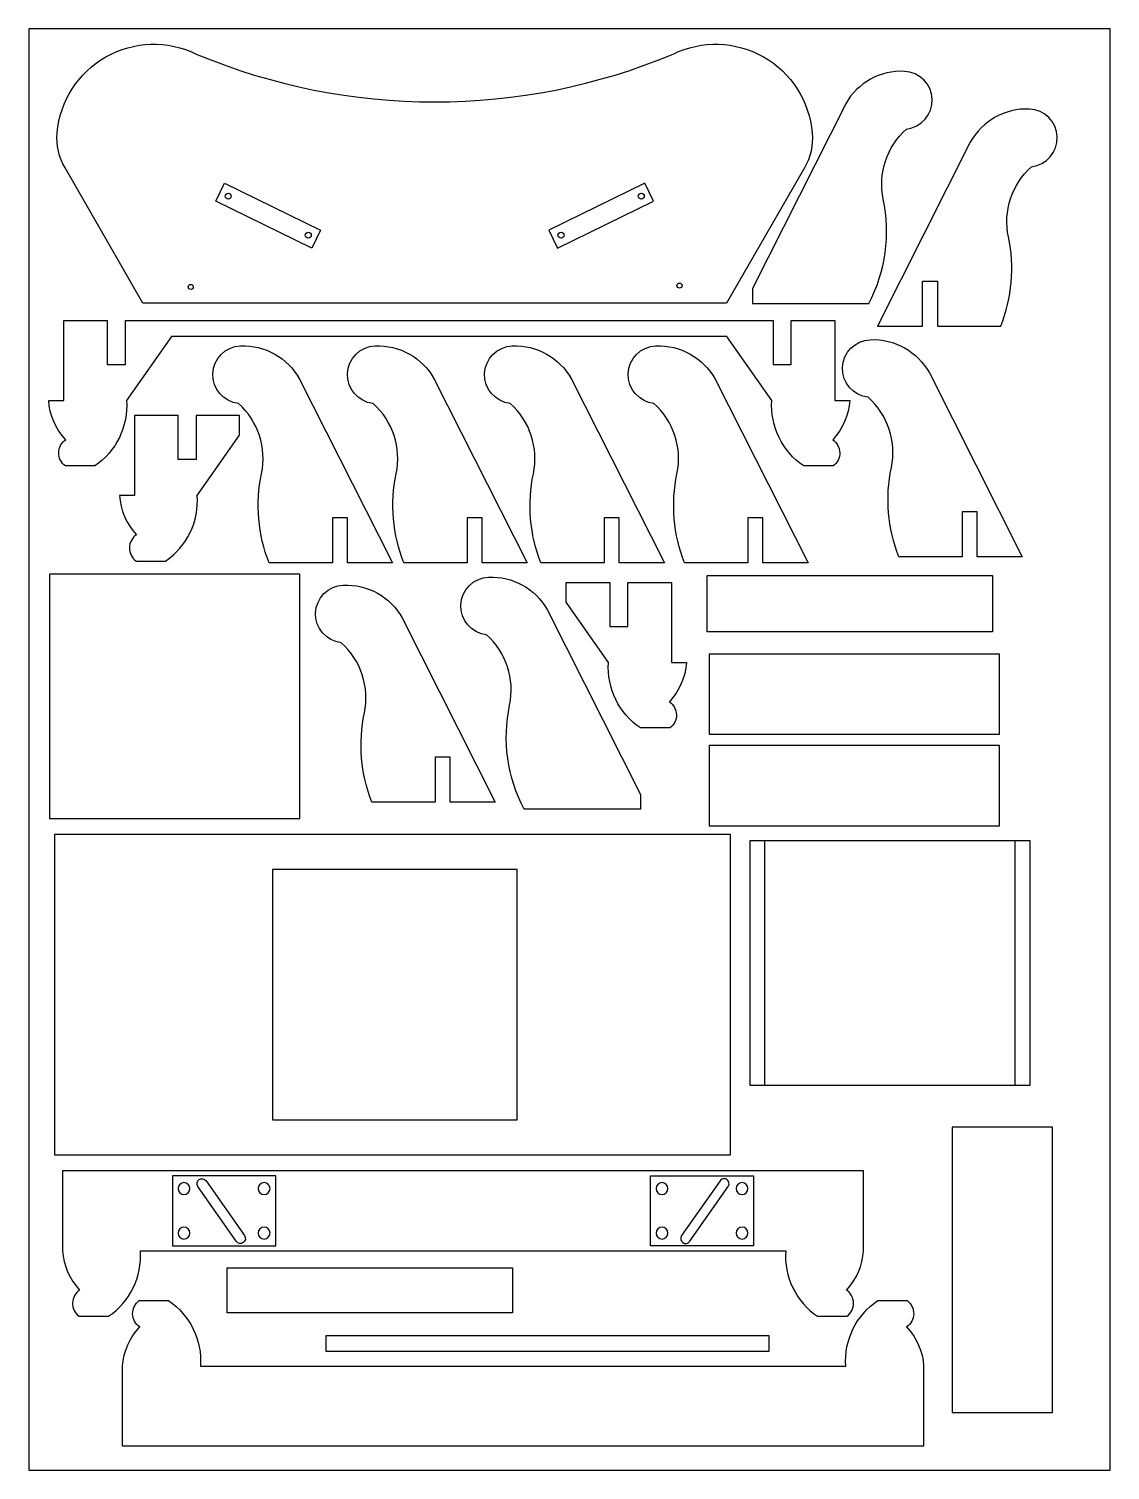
# Model space of a CAD drawing. Header units: inches. Extents: x 0 to 13.5, y 0 to 18.
import ezdxf

# ---------------------------------------------------------------- set-up
doc = ezdxf.new("R2010")
doc.units = ezdxf.units.IN
doc.header["$MEASUREMENT"] = 0
doc.layers.add('CUT', color=1, linetype='Continuous')
doc.layers.add('SCORE', color=5, linetype='Continuous')

msp = doc.modelspace()

# ---------------------------------------------------------------- linework, layer by layer
at = {"elevation": 0}
msp.add_lwpolyline([(0, 0), (13.5, 0), (13.5, 18), (0, 18)], close=True, dxfattribs=at)
at = {"layer": 'CUT'}
for points in [[(0.354, 16.701, -0.526752), (2.091, 17.685, 0.201188), (8.043, 17.685, -0.526752), (9.78, 16.701, -0.153603), (9.683, 16.262), (8.71, 14.576), (1.425, 14.576), (0.452, 16.262, -0.153603)], [(10.487, 14.57, 0.173966), (10.668, 15.872, -0.267949), (10.956, 16.749, 0.926084), (10.931, 17.469, 0.284537), (10.198, 17.064), (9.033, 14.757), (9.033, 14.57)], [(12.518, 16.278, 0.926084), (12.492, 16.998, 0.284537), (11.754, 16.583), (10.594, 14.287), (11.157, 14.287), (11.157, 14.849), (11.344, 14.849), (11.344, 14.287), (12.134, 14.287, 0.14678), (12.23, 15.401, -0.267949)], [(10.061, 14.359), (10.061, 13.359), (10.248, 13.359, -0.176327), (10.036, 12.869, -0.52317), (10.041, 12.541), (9.675, 12.541, -0.267949), (9.276, 13.359), (8.716, 14.159), (1.78, 14.159), (1.22, 13.359, -0.267949), (0.822, 12.541), (0.456, 12.541, -0.52317), (0.461, 12.869, -0.176327), (0.248, 13.359), (0.436, 13.359), (0.436, 14.359), (0.98, 14.359), (0.98, 13.809), (1.205, 13.809), (1.205, 14.359), (9.292, 14.359), (9.292, 13.809), (9.517, 13.809), (9.517, 14.359)], [(2.617, 13.321, -0.926084), (2.642, 14.041, -0.284537), (3.38, 13.626), (4.54, 11.33), (3.978, 11.33), (3.978, 11.892), (3.79, 11.892), (3.79, 11.33), (3, 11.33, -0.14678), (2.905, 12.444, 0.267949)], [(4.298, 13.321, -0.926084), (4.323, 14.041, -0.284537), (5.062, 13.626), (6.222, 11.33), (5.659, 11.33), (5.659, 11.892), (5.472, 11.892), (5.472, 11.33), (4.682, 11.33, -0.14678), (4.586, 12.444, 0.267949)], [(6.011, 13.321, -0.926084), (6.036, 14.041, -0.284537), (6.774, 13.626), (7.934, 11.33), (7.371, 11.33), (7.371, 11.892), (7.184, 11.892), (7.184, 11.33), (6.394, 11.33, -0.14678), (6.299, 12.444, 0.267949)], [(7.804, 13.321, -0.926084), (7.829, 14.041, -0.284537), (8.567, 13.626), (9.728, 11.33), (9.165, 11.33), (9.165, 11.892), (8.978, 11.892), (8.978, 11.33), (8.187, 11.33, -0.14678), (8.092, 12.444, 0.267949)], [(10.48, 13.398, -0.926084), (10.505, 14.118, -0.284537), (11.243, 13.702), (12.403, 11.406), (11.841, 11.406), (11.841, 11.969), (11.653, 11.969), (11.653, 11.406), (10.863, 11.406, -0.14678), (10.768, 12.521, 0.267949)], [(1.344, 11.682, 0.52317), (1.339, 11.354), (1.705, 11.354, 0.267949), (2.103, 12.172), (2.631, 12.926), (2.631, 13.172), (2.088, 13.172), (2.088, 12.622), (1.863, 12.622), (1.863, 13.172), (1.319, 13.172), (1.319, 12.172), (1.131, 12.172, 0.176327)], [(3.901, 10.333, -0.926084), (3.926, 11.053, -0.284537), (4.664, 10.638), (5.824, 8.342), (5.262, 8.342), (5.262, 8.904), (5.074, 8.904), (5.074, 8.342), (4.284, 8.342, -0.14678), (4.189, 9.456, 0.267949)], [(6.183, 8.253, -0.173966), (6.002, 9.555, 0.267949), (5.714, 10.432, -0.926084), (5.739, 11.152, -0.284537), (6.472, 10.747), (7.638, 8.44), (7.638, 8.253)], [(7.997, 9.597, -0.52317), (8.002, 9.269), (7.636, 9.269, -0.267949), (7.237, 10.086), (6.709, 10.84), (6.709, 11.086), (7.253, 11.086), (7.253, 10.536), (7.478, 10.536), (7.478, 11.086), (8.022, 11.086), (8.022, 10.086), (8.209, 10.086, -0.176327)], [(10.213, 1.922, 0.520567), (10.208, 2.25, 0.176327), (10.421, 2.739), (10.421, 3.739), (0.421, 3.739), (0.421, 2.739, 0.176327), (0.634, 2.25, 0.520567), (0.628, 1.922), (0.994, 1.922, 0.267949), (1.393, 2.739), (9.449, 2.739, 0.267949), (9.847, 1.922)], [(10.964, 2.117, -0.520567), (10.959, 1.789, -0.176327), (11.171, 1.3), (11.171, 0.3), (1.171, 0.3), (1.171, 1.3, -0.176327), (1.384, 1.789, -0.520567), (1.379, 2.117), (1.745, 2.117, -0.267949), (2.143, 1.3), (10.199, 1.3, -0.267949), (10.598, 2.117)]]:
    msp.add_lwpolyline(points, format="xyb", close=True, dxfattribs=at)
for points in [[(0.26, 11.189), (0.26, 8.137), (3.385, 8.137), (3.385, 11.189)], [(12.03, 10.468), (8.468, 10.468), (8.468, 11.172), (12.03, 11.172)], [(0.32, 3.939), (8.758, 3.939), (8.758, 7.939), (0.32, 7.939)], [(9.003, 7.861), (9.003, 4.808), (12.503, 4.808), (12.503, 7.861)], [(11.529, 0.721), (12.779, 0.721), (12.779, 4.283), (11.529, 4.283)], [(2.476, 1.964), (2.476, 2.527), (6.038, 2.527), (6.038, 1.964)], [(3.71, 1.68), (9.239, 1.68), (9.239, 1.48), (3.71, 1.48)]]:
    msp.add_lwpolyline(points, close=True, dxfattribs=at)
at = {"layer": 'CUT', "elevation": -0.086}
for points in [[(8.492, 9.192), (12.117, 9.192), (12.117, 10.192), (8.492, 10.192)], [(8.492, 8.048), (12.117, 8.048), (12.117, 9.048), (8.492, 9.048)]]:
    msp.add_lwpolyline(points, close=True, dxfattribs=at)
at = {"layer": 'CUT', "extrusion": (0, 0, -1)}
for points in [[(-2.213, 3.614), (-2.693, 2.929, 1), (-2.59, 2.858), (-2.111, 3.543, 1)], [(-8.629, 3.614), (-8.149, 2.929, -1), (-8.251, 2.858), (-8.731, 3.543, -1)]]:
    msp.add_lwpolyline(points, format="xyb", close=True, dxfattribs=at)
at = {"layer": 'CUT'}
for centre in [(2.021, 14.777), (8.124, 14.793)]:
    msp.add_circle(centre, 0.032, dxfattribs=at)
at = {"layer": 'SCORE'}
for points in [[(3.534, 15.262), (2.335, 15.847), (2.444, 16.071), (3.643, 15.486)], [(6.601, 15.262), (7.8, 15.847), (7.69, 16.071), (6.491, 15.486)], [(3.044, 4.376), (6.096, 4.376), (6.096, 7.501), (3.044, 7.501)]]:
    msp.add_lwpolyline(points, close=True, dxfattribs=at)
for points in [[(9.19, 4.808), (9.19, 7.861)], [(12.315, 4.808), (12.315, 7.861)]]:
    msp.add_lwpolyline(points, dxfattribs=at)
at = {"layer": 'SCORE', "extrusion": (0, 0, -1)}
for points in [[(-1.792, 2.802), (-3.082, 2.802), (-3.082, 3.677), (-1.792, 3.677)], [(-9.049, 2.802), (-7.76, 2.802), (-7.76, 3.677), (-9.049, 3.677)]]:
    msp.add_lwpolyline(points, close=True, dxfattribs=at)
at = {"layer": 'SCORE'}
for centre in [(2.489, 15.91), (7.646, 15.91), (3.489, 15.423), (6.645, 15.423)]:
    msp.add_circle(centre, 0.0378, dxfattribs=at)
at = {"layer": 'SCORE', "extrusion": (0, 0, -1)}
for centre in [(-1.937, 3.517), (-2.937, 3.517), (-7.905, 3.517), (-8.904, 3.517), (-1.937, 2.961), (-2.937, 2.961), (-7.905, 2.961), (-8.904, 2.961)]:
    msp.add_circle(centre, 0.0742, dxfattribs=at)

doc.saveas('drawing.dxf')
